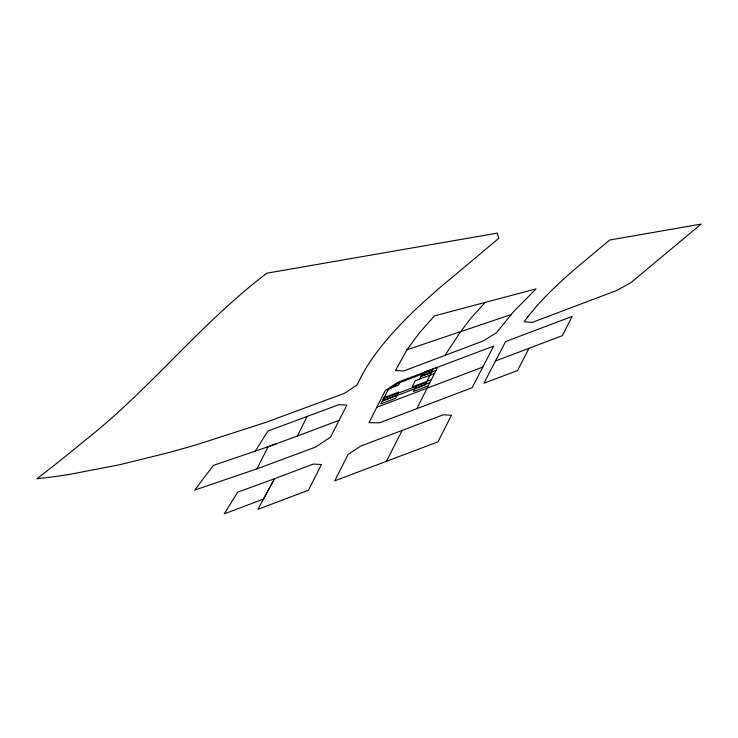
<?xml version="1.0" encoding="UTF-8"?>
<svg xmlns="http://www.w3.org/2000/svg" width="738" height="738" viewBox="0 0 738 738"><rect width="100%" height="100%" fill="white"/><g stroke="black" fill="none" stroke-linecap="round" stroke-linejoin="round"><path stroke-width="1.11" d="M307.026 416.693L297.396 436.047L266.215 447.422M399.765 382.588L398.502 385.125L391.039 387.948M416.546 385.291L413.446 391.509L428.252 385.891M419.654 379.083L422.754 372.875L493.704 346.057L472.117 387.727L379.526 422.8L369.028 422.653L385.31 390.55L398.003 382.192L437.56 367.256L416.915 408.631M423.464 373.603L422.191 376.14L431.232 372.718M268.125 446.739L213.383 465.392L194.703 490.106L256.916 468.851L268.125 446.739L276.372 443.778M386.509 461.278L437.966 441.841L451.462 415.263L443.252 414.811L360.817 446.056L348.133 454.423L334.748 480.816L386.509 461.278L402.173 430.383M528.989 348.29L517.569 370.513L483.944 383.243L505.567 341.574L572.153 316.436L562.411 335.624L495.475 360.993M255.154 451.333L267.922 431.02L338.991 404.627L346.842 405.088L330.578 437.136L315.384 447.163L256.916 468.851M406.952 349.775L395.457 370.522L403.704 370.965L483.538 340.827L496.711 332.506L513.288 311.98L536.019 288.89L434.405 315.892L419.221 333.069L406.952 349.775L510.982 314.619M444.959 355.393L459.866 332.792L470.807 318.262L485.189 302.405M421.204 375.974L436.01 370.365M434.461 373.474L415.208 380.771L412.108 386.98L431.361 379.683M383.631 398.714L426.333 382.524M382.422 400.743L397.228 395.134M414.996 388.4L429.811 382.791M339.12 420.3L296.787 436.269M376.86 407.228L482.818 367.063M383.972 397.644L380.873 403.852L395.679 398.243L398.778 392.026L383.972 397.644M388.013 389.95L382.459 401.066L425.162 384.885L432.505 370.181L398.409 383.096L388.013 389.95M361.233 376.684L356.998 385.042L344.305 393.391L266.224 422.237L198.421 444.138A600.308 160.423 -26.1 0 1 166.022 453.307L119.657 464.737L69.649 474.368A561.083 149.943 -26.1 0 1 49.695 477.246L36.9 478.75L45.996 471.73A868.239 232.027 -26.1 0 0 84.898 440.466C149.989 389.424 200.81 323.096 266.916 273.18L497.246 233.134L498.796 238.328L437.819 289.37L416.656 308.438A444.433 118.772 -26.1 0 0 387.69 338.677C377.681 350.449 368.345 362.921 361.233 376.684M321.473 464.534L308.456 490.226L257.913 509.312L274.508 478.741L313.235 464.091L321.473 464.534M274.508 478.741L263.466 499.063L224.214 513.888L237.682 492.163L274.508 478.741M527.799 316.75L524.174 321.805L532.264 322.386L616.867 290.431L630.787 282.737L701.1 224.112L609.717 239.998L577.162 267.211A356.233 95.202 -26.1 0 0 557.836 284.444L552.033 290.043A332.718 88.911 -26.1 0 0 536.508 306.344L527.799 316.75"/></g></svg>
